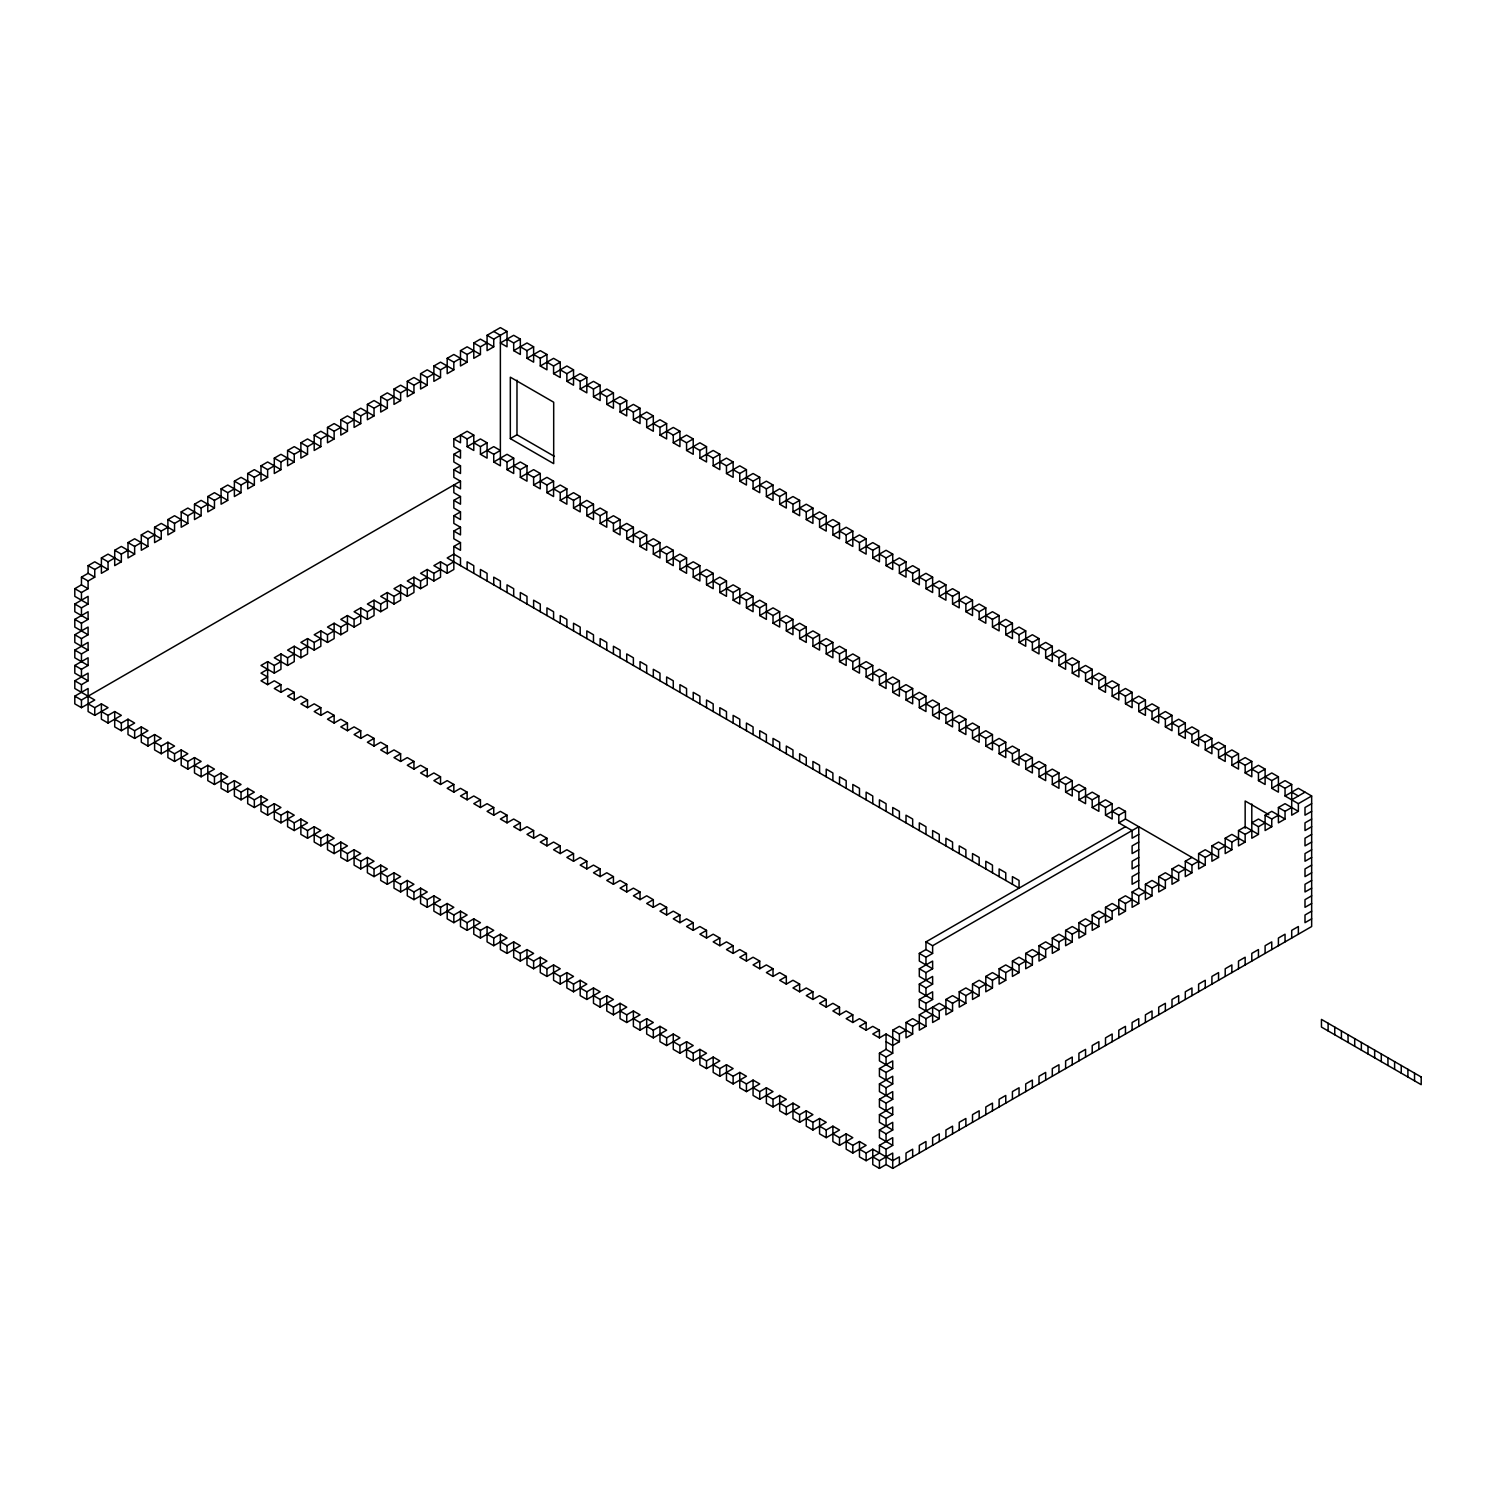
<?xml version="1.0" encoding="UTF-8"?>
<svg xmlns="http://www.w3.org/2000/svg" width="1496" height="1496" viewBox="0 0 1496 1496"><rect width="100%" height="100%" fill="white"/><g stroke="black" fill="none" stroke-linecap="round" stroke-linejoin="round"><path stroke-width="1.5" d="M101.391 565.638L94.753 569.471L94.753 577.157L88.096 573.323L88.096 565.638L94.753 561.804L108.049 569.471L108.049 561.804L114.706 557.952M108.049 569.471L101.391 573.323L101.391 557.952L108.049 554.118L121.344 561.804L121.344 554.118L128.002 550.285M121.344 561.804L114.706 565.638L114.706 550.285L121.344 546.433L134.64 554.118L134.64 546.433L141.297 542.599M134.64 554.118L128.002 557.952L128.002 542.599L134.64 538.766L147.954 546.433L147.954 538.766L154.593 534.932M147.954 546.433L141.297 550.285L141.297 534.932L147.954 531.08L161.25 538.766L161.25 531.08L167.889 527.246M161.25 538.766L154.593 542.599L154.593 527.246L161.25 523.413L174.546 531.08L174.546 523.413L181.203 519.561M174.546 531.08L167.889 534.932L167.889 519.561L174.546 515.727L187.842 523.413L187.842 515.727L194.499 511.894M187.842 523.413L181.203 527.246L181.203 511.894L187.842 508.042L201.137 515.727L201.137 508.042L207.794 504.208M201.137 515.727L194.499 519.561L194.499 504.208L201.137 500.375L214.452 508.042L214.452 500.375L221.09 496.541M214.452 508.042L207.794 511.894L207.794 496.541L214.452 492.689L227.747 500.375L227.747 492.689L234.386 488.855M227.747 500.375L221.09 504.208L221.09 488.855L227.747 485.022L241.043 492.689L241.043 485.022L247.7 481.17M241.043 492.689L234.386 496.541L234.386 481.17L241.043 477.336L254.339 485.022L254.339 477.336L260.996 473.503M254.339 485.022L247.7 488.855L247.7 473.503L254.339 469.651L267.634 477.336L267.634 469.651L274.292 465.817M267.634 477.336L260.996 481.17L260.996 465.817L267.634 461.984L280.949 469.651L280.949 461.984L287.587 458.131M280.949 469.651L274.292 473.503L274.292 458.131L280.949 454.298L294.245 461.984L294.245 454.298L300.883 450.464M294.245 461.984L287.587 465.817L287.587 450.464L294.245 446.631L307.54 454.298L307.54 446.631L314.197 442.779M307.54 454.298L300.883 458.131L300.883 442.779L307.54 438.945L320.836 446.631L320.836 438.945L327.493 435.112M320.836 446.631L314.197 450.464L314.197 435.112L320.836 431.259L334.132 438.945L334.132 431.259L340.789 427.426M334.132 438.945L327.493 442.779L327.493 427.426L334.132 423.592L347.446 431.259L347.446 423.592L354.084 419.74M347.446 431.259L340.789 435.112L340.789 419.74L347.446 415.907L360.742 423.592L360.742 415.907L367.38 412.073M360.742 423.592L354.084 427.426L354.084 412.073L360.742 408.221L374.037 415.907L374.037 408.221L380.695 404.388M374.037 415.907L367.38 419.74L367.38 404.388L374.037 400.554L387.333 408.24L387.333 400.554L393.99 396.721M387.333 408.24L380.695 412.073L380.695 396.721L387.333 392.868L400.629 400.554L400.629 392.868L407.286 389.035M400.629 400.554L393.99 404.388L393.99 389.035L400.629 385.201L413.943 392.868L413.943 385.201L420.582 381.349M413.943 392.868L407.286 396.721L407.286 381.349L413.943 377.516L427.239 385.201L427.239 377.516L433.877 373.682M427.239 385.201L420.582 389.035L420.582 373.682L427.239 369.83L440.535 377.516L440.535 369.83L447.192 365.996M440.535 377.516L433.877 381.349L433.877 365.996L440.535 362.163L453.83 369.83L453.83 362.163L460.488 358.329M453.83 369.83L447.192 373.682L447.192 358.329L453.83 354.477L467.126 362.163L467.126 354.477L473.783 350.644M467.126 362.163L460.488 365.996L460.488 350.644L467.126 346.81L480.44 354.477L480.44 346.81L487.079 342.958M480.44 354.477L473.783 358.329L473.783 342.958L480.44 339.125L493.736 346.81L493.736 339.125L507.032 331.439L507.032 346.81L500.375 342.958L513.689 335.291L520.327 339.125L520.327 354.477L513.689 350.644L513.689 342.958L520.327 339.125M493.736 346.81L487.079 350.644L487.079 335.291L500.375 327.605L507.032 331.439M81.457 577.157L88.096 580.99L88.096 588.676L81.457 584.843L81.457 577.157L88.096 573.323M88.096 703.849L94.753 707.683L101.391 703.849L108.049 707.683L94.753 715.369L88.096 711.535L88.096 688.497L74.8 696.164L74.8 703.849L81.457 707.683L94.753 700.016L74.8 688.497L74.8 680.811L88.096 673.144L88.096 680.811L74.8 673.144L74.8 665.458L88.096 657.773L88.096 665.458L74.8 657.773L74.8 650.106L88.096 642.42L88.096 650.106L74.8 642.42L74.8 634.753L88.096 627.067L88.096 634.753L74.8 627.067L74.8 619.381L88.096 611.714L88.096 619.381L74.8 611.714L74.8 604.029L88.096 596.343L88.096 604.029L74.8 596.343L74.8 588.676L81.457 584.843M88.096 580.99L94.753 577.157M74.8 588.676L81.457 592.51L88.096 588.676M513.689 350.644L526.985 342.958L533.623 346.81L533.623 362.163L526.985 358.329L526.985 350.644L533.623 346.81M74.8 604.029L81.457 607.862L88.096 604.029M526.985 358.329L540.28 350.644L546.938 354.477L546.938 369.83L540.28 365.996L540.28 358.329L546.938 354.477M74.8 619.381L81.457 623.234L88.096 619.381M540.28 365.996L553.576 358.329L560.233 362.163L560.233 377.516L553.576 373.682L553.576 365.996L560.233 362.163M74.8 634.753L81.457 638.586L88.096 634.753M553.576 373.682L566.872 365.996L573.529 369.83L573.529 385.201L566.872 381.349L566.872 373.682L573.529 369.83M74.8 650.106L81.457 653.939L88.096 650.106M453.83 438.945L467.126 431.259L473.783 435.112L473.783 450.464L467.126 446.631L467.126 438.945L460.488 435.112L460.488 442.779L453.83 438.945L453.83 446.631L460.488 450.464L460.488 458.131L453.83 454.298L453.83 461.984L460.488 465.817L460.488 473.503L453.83 469.651L453.83 477.336L460.488 481.17L460.488 488.855L453.83 485.022L453.83 492.689L460.488 496.541L460.488 504.208L453.83 500.375L453.83 508.042L460.488 511.894L460.488 519.561L453.83 515.727L453.83 523.413L460.488 527.246L460.488 534.932L453.83 531.08L453.83 538.766L460.488 542.599L460.488 550.285L453.83 546.451L453.83 569.471L447.192 573.323L433.877 565.638L440.535 561.804L447.192 565.638L453.83 561.804M467.126 438.945L473.783 435.112M566.872 381.349L580.186 373.682L586.825 377.516L586.825 392.868L580.186 389.035L580.186 381.349L586.825 377.516M74.8 665.458L81.457 669.292L88.096 665.458M453.83 454.298L460.488 450.464M467.126 446.631L480.44 438.945L487.079 442.779L487.079 458.131L480.44 454.298L480.44 446.631L473.783 442.779M480.44 446.631L487.079 442.779M580.186 389.035L593.482 381.349L600.139 385.201L600.139 400.554L593.482 396.721L593.482 389.035L600.139 385.201M74.8 680.811L81.457 684.663L88.096 680.811M453.83 469.651L460.488 465.817M480.44 454.298L493.736 446.631L500.375 450.464L493.736 454.298L487.079 450.464M510.323 438.609L553.688 463.648L553.688 402.218L510.323 377.179L510.323 438.609L516.98 434.775L554.418 456.392M593.482 396.721L606.778 389.035L613.435 392.868L613.435 408.24L606.778 404.388L606.778 396.721L613.435 392.868M74.8 696.164L81.457 700.016L460.488 481.17M493.736 454.298L493.736 461.984L507.032 454.298L513.689 458.131L513.689 473.503L507.032 469.651L507.032 461.984L500.375 458.131M507.032 461.984L513.689 458.131M606.778 404.388L620.073 396.721L626.731 400.554L626.731 415.907L620.073 412.073L620.073 404.388L626.731 400.554M453.83 500.375L460.488 496.541M507.032 469.651L520.327 461.984L526.985 465.817L526.985 481.17L520.327 477.336L520.327 469.651L526.985 465.817M620.073 412.073L633.388 404.388L640.026 408.221L640.026 423.592L633.388 419.74L633.388 412.073L640.026 408.221M101.391 711.535L108.049 715.369L114.706 711.535L121.344 715.369L108.049 723.054L101.391 719.202L101.391 703.849M453.83 515.727L460.488 511.894M520.327 477.336L533.623 469.651L540.28 473.503L540.28 488.855L533.623 485.022L533.623 477.336L540.28 473.503M633.388 419.74L646.683 412.073L653.322 415.907L653.322 431.259L646.683 427.426L646.683 419.74L653.322 415.907M114.706 719.202L121.344 723.054L128.002 719.202L134.64 723.054L121.344 730.721L114.706 726.888L114.706 711.535M453.83 531.08L460.488 527.246M533.623 485.022L546.938 477.336L553.576 481.17L553.576 496.541L546.938 492.689L546.938 485.022L540.28 481.17M546.938 485.022L553.576 481.17M646.683 427.426L659.979 419.74L666.636 423.592L666.636 438.945L659.979 435.112L659.979 427.426L666.636 423.592M128.002 726.888L134.64 730.721L141.297 726.888L147.954 730.721L134.64 738.407L128.002 734.555L128.002 719.202M453.83 546.451L460.488 542.599M546.938 492.689L560.233 485.022L566.872 488.855L566.872 504.208L560.233 500.375L560.233 492.689L553.576 488.855M280.949 661.625L274.292 665.458L267.634 661.625L260.996 665.458L274.292 673.144L280.949 669.292L280.949 653.939L274.292 657.773L287.587 665.458L294.245 661.625L294.245 646.253L287.587 650.106L300.883 657.773L307.54 653.939L307.54 638.586L300.883 642.42L314.197 650.106L320.836 646.253L320.836 630.901L327.493 634.753L334.132 630.901M320.836 630.901L314.197 634.753L327.493 642.42L334.132 638.586L334.132 623.234L340.789 627.067L347.446 623.234M334.132 623.234L327.493 627.067L340.789 634.753L347.446 630.901L347.446 615.548L354.084 619.381L360.742 615.548M347.446 615.548L340.789 619.381L354.084 627.067L360.742 623.234L360.742 607.862L354.084 611.714L367.38 619.381L374.037 615.548L374.037 600.195L380.695 604.029L387.333 600.195M374.037 600.195L367.38 604.029L380.695 611.714L387.333 607.862L387.333 592.51L380.695 596.362L393.99 604.029L400.629 600.195L400.629 584.843L407.286 588.676L413.943 584.843M400.629 584.843L393.99 588.676L407.286 596.362L413.943 592.51L413.943 577.157L420.582 580.99L427.239 577.157M413.943 577.157L407.286 580.99L420.582 588.676L427.239 584.843L427.239 569.471L420.582 573.323L433.877 580.99L440.535 577.157L440.535 561.804M560.233 492.689L566.872 488.855M659.979 435.112L673.275 427.426L679.932 431.259L679.932 446.631L673.275 442.779L673.275 435.112L679.932 431.259M141.297 734.555L147.954 738.407L154.593 734.555L161.25 738.407L147.954 746.074L141.297 742.24L141.297 726.888M267.634 669.292L260.996 673.144L267.634 676.977L260.996 680.811L267.634 684.663L274.292 680.811L280.949 684.663L280.949 692.33L287.587 688.497L294.245 692.33L294.245 700.016L300.883 696.164L307.54 700.016L307.54 707.683L314.197 703.849L320.836 707.683L320.836 715.369L327.493 711.535L334.132 715.369L334.132 723.054L340.789 719.202L347.446 723.054L347.446 730.721L340.789 726.888L347.446 723.054M280.949 653.939L287.587 657.773L294.245 653.939M294.245 646.253L300.883 650.106L307.54 646.253M307.54 638.586L314.197 642.42L320.836 638.586M360.742 607.862L367.38 611.714L374.037 607.862M387.333 592.51L393.99 596.362L400.629 592.51M427.239 569.471L433.877 573.323L440.535 569.471M560.233 500.375L573.529 492.689L580.186 496.541L580.186 511.894L573.529 508.042L573.529 500.375L566.872 496.541M573.529 500.375L580.186 496.541M673.275 442.779L686.571 435.112L693.228 438.945L693.228 454.298L686.571 450.464L686.571 442.779L693.228 438.945M154.593 742.24L161.25 746.074L167.889 742.24L174.546 746.074L161.25 753.76L154.593 749.926L154.593 734.555M573.529 508.042L586.825 500.375L593.482 504.208L593.482 519.561L586.825 515.727L586.825 508.042L580.186 504.208M280.949 684.663L274.292 688.497L280.949 692.33M586.825 508.042L593.482 504.208M686.571 450.464L699.885 442.779L706.523 446.631L706.523 461.984L699.885 458.131L699.885 450.464L706.523 446.631M167.889 749.926L174.546 753.76L181.203 749.926L187.842 753.76L174.546 761.445L167.889 757.593L167.889 742.24M586.825 515.727L600.139 508.042L606.778 511.894L606.778 527.246L600.139 523.413L600.139 515.727L593.482 511.894M600.139 515.727L606.778 511.894M699.885 458.131L713.181 450.464L719.819 454.298L719.819 469.651L713.181 465.817L713.181 458.131L719.819 454.298M294.245 692.33L287.587 696.164L294.245 700.016M181.203 757.593L187.842 761.445L194.499 757.593L201.137 761.445L187.842 769.112L181.203 765.279L181.203 749.926M600.139 523.413L613.435 515.727L620.073 519.561L620.073 534.932L613.435 531.08L613.435 523.413L606.778 519.561M307.54 700.016L300.883 703.849L307.54 707.683M613.435 523.413L620.073 519.561M713.181 465.817L726.476 458.131L733.134 461.984L733.134 477.336L726.476 473.503L726.476 465.817L733.134 461.984M194.499 765.279L201.137 769.112L207.794 765.279L214.452 769.112L201.137 776.798L194.499 772.965L194.499 757.593M613.435 531.08L626.731 523.413L633.388 527.246L633.388 542.599L626.731 538.766L626.731 531.08L620.073 527.246M320.836 707.683L314.197 711.535L320.836 715.369M626.731 531.08L633.388 527.246M726.476 473.503L739.772 465.817L746.429 469.651L746.429 485.022L739.772 481.17L739.772 473.503L746.429 469.651M207.794 772.965L214.452 776.798L221.09 772.965L227.747 776.798L214.452 784.465L207.794 780.632L207.794 765.279M626.731 538.766L640.026 531.08L646.683 534.932L646.683 550.285L640.026 546.433L640.026 538.766L633.388 534.932M334.132 715.369L327.493 719.202L334.132 723.054M640.026 538.766L646.683 534.932M739.772 481.17L753.068 473.503L759.725 477.336L759.725 492.689L753.068 488.855L753.068 481.17L759.725 477.336M221.09 780.632L227.747 784.465L234.386 780.632L241.043 784.465L227.747 792.151L221.09 788.317L221.09 772.965M640.026 546.433L653.322 538.766L659.979 542.599L659.979 557.952L653.322 554.118L653.322 546.433L659.979 542.599M753.068 488.855L766.382 481.17L773.021 485.022L773.021 500.375L766.382 496.541L766.382 488.855L773.021 485.022M234.386 788.317L241.043 792.151L247.7 788.317L254.339 792.151L241.043 799.836L234.386 795.984L234.386 780.632M347.446 730.721L354.084 726.888L360.742 730.721L360.742 738.407L354.084 734.555L360.742 730.721M653.322 554.118L666.636 546.433L673.275 550.285L673.275 565.638L666.636 561.804L666.636 554.118L659.979 550.285M666.636 554.118L673.275 550.285M766.382 496.541L779.678 488.855L786.316 492.689L786.316 508.042L779.678 504.208L779.678 496.541L786.316 492.689M247.7 795.984L254.339 799.836L260.996 795.984L267.634 799.836L254.339 807.503L247.7 803.67L247.7 788.317M360.742 738.407L367.38 734.555L374.037 738.407L374.037 746.074L380.695 742.24L387.333 746.074L387.333 753.76L380.695 749.926L387.333 746.074M666.636 561.804L679.932 554.118L686.571 557.952L686.571 573.323L679.932 569.471L679.932 561.804L686.571 557.952M374.037 738.407L367.38 742.24L374.037 746.074M779.678 504.208L792.974 496.541L799.631 500.375L799.631 515.727L792.974 511.894L792.974 504.208L799.631 500.375M260.996 803.67L267.634 807.503L274.292 803.67L280.949 807.503L267.634 815.189L260.996 811.356L260.996 795.984M679.932 569.471L693.228 561.804L699.885 565.638L699.885 580.99L693.228 577.157L693.228 569.471L686.571 565.638M693.228 569.471L699.885 565.638M792.974 511.894L806.269 504.208L812.926 508.042L812.926 523.413L806.269 519.561L806.269 511.894L812.926 508.042M274.292 811.356L280.949 815.189L287.587 811.356L294.245 815.189L280.949 822.856L274.292 819.023L274.292 803.67M387.333 753.76L393.99 749.926L400.629 753.76L400.629 761.445L407.286 757.593L413.943 761.445L413.943 769.112L420.582 765.279L427.239 769.112L427.239 776.798L433.877 772.965L440.535 776.798L440.535 784.465L447.192 780.632L453.83 784.465L453.83 792.151L460.488 788.317L467.126 792.151L467.126 799.836L473.783 795.984L480.44 799.836L480.44 807.503L487.079 803.67L493.736 807.503L493.736 815.189L500.375 811.356L507.032 815.189L507.032 822.856L513.689 819.023L520.327 822.856L520.327 830.542L526.985 826.708L533.623 830.542L533.623 838.228L540.28 834.375L546.938 838.228L546.938 845.895L553.576 842.061L560.233 845.895L560.233 853.58L553.576 849.747L560.233 845.895M693.228 577.157L706.523 569.471L713.181 573.323L713.181 588.676L706.523 584.843L706.523 577.157L699.885 573.323M400.629 753.76L393.99 757.593L400.629 761.445M706.523 577.157L713.181 573.323M806.269 519.561L819.565 511.894L826.222 515.727L826.222 531.08L819.565 527.246L819.565 519.561L826.222 515.727M287.587 819.023L294.245 822.856L300.883 819.023L307.54 822.856L294.245 830.542L287.587 826.708L287.587 811.356M706.523 584.843L719.819 577.157L726.476 580.99L726.476 596.343L719.819 592.51L719.819 584.843L726.476 580.99M413.943 761.445L407.286 765.279L413.943 769.112M819.565 527.246L832.879 519.561L839.518 523.413L839.518 538.766L832.879 534.932L832.879 527.246L839.518 523.413M300.883 826.708L307.54 830.542L314.197 826.708L320.836 830.542L307.54 838.228L300.883 834.375L300.883 819.023M719.819 592.51L733.134 584.843L739.772 588.676L739.772 604.029L733.134 600.195L733.134 592.51L739.772 588.676M427.239 769.112L420.582 772.965L427.239 776.798M832.879 534.932L846.175 527.246L852.814 531.08L852.814 546.433L846.175 542.599L846.175 534.932L852.814 531.08M314.197 834.375L320.836 838.228L327.493 834.375L334.132 838.228L320.836 845.895L314.197 842.061L314.197 826.708M733.134 600.195L746.429 592.51L753.068 596.343L753.068 611.714L746.429 607.862L746.429 600.195L739.772 596.343M440.535 776.798L433.877 780.632L440.535 784.465M746.429 600.195L753.068 596.343M846.175 542.599L859.471 534.932L866.128 538.766L866.128 554.118L859.471 550.285L859.471 542.599L866.128 538.766M327.493 842.061L334.132 845.895L340.789 842.061L347.446 845.895L334.132 853.58L327.493 849.747L327.493 834.375M746.429 607.862L759.725 600.195L766.382 604.029L766.382 619.381L759.725 615.548L759.725 607.862L766.382 604.029M453.83 784.465L447.192 788.317L453.83 792.151M859.471 550.285L872.766 542.599L879.424 546.433L879.424 561.804L872.766 557.952L872.766 550.285L879.424 546.433M340.789 849.747L347.446 853.58L354.084 849.747L360.742 853.58L347.446 861.266L340.789 857.414L340.789 842.061M759.725 615.548L773.021 607.862L779.678 611.714L779.678 627.067L773.021 623.234L773.021 615.548L779.678 611.714M467.126 792.151L460.488 795.984L467.126 799.836M872.766 557.952L886.062 550.285L892.719 554.118L892.719 569.471L886.062 565.638L886.062 557.952L892.719 554.118M354.084 857.414L360.742 861.266L367.38 857.414L374.037 861.266L360.742 868.933L354.084 865.099L354.084 849.747M773.021 623.234L786.316 615.548L792.974 619.381L792.974 634.734L786.316 630.901L786.316 623.234L792.974 619.381M480.44 799.836L473.783 803.67L480.44 807.503M886.062 565.638L899.377 557.952L906.015 561.804L906.015 577.157L899.377 573.323L899.377 565.638L906.015 561.804M367.38 865.099L374.037 868.933L380.695 865.099L387.333 868.933L374.037 876.619L367.38 872.766L367.38 857.414M786.316 630.901L799.631 623.234L806.269 627.067L806.269 642.42L799.631 638.586L799.631 630.901L806.269 627.067M493.736 807.503L487.079 811.356L493.736 815.189M899.377 573.323L912.672 565.638L919.311 569.471L919.311 584.843L912.672 580.99L912.672 573.323L919.311 569.471M380.695 872.766L387.333 876.619L393.99 872.766L400.629 876.619L387.333 884.286L380.695 880.452L380.695 865.099M799.631 638.586L812.926 630.901L819.565 634.734L819.565 650.106L812.926 646.253L812.926 638.586L819.565 634.734M507.032 815.189L500.375 819.023L507.032 822.856M912.672 580.99L925.968 573.323L932.625 577.157L932.625 592.51L925.968 588.676L925.968 580.99L932.625 577.157M393.99 880.452L400.629 884.286L407.286 880.452L413.943 884.286L400.629 891.971L393.99 888.138L393.99 872.766M812.926 646.253L826.222 638.586L832.879 642.42L832.879 657.773L826.222 653.939L826.222 646.253L832.879 642.42M520.327 822.856L513.689 826.708L520.327 830.542M925.968 588.676L939.264 580.99L945.921 584.843L945.921 600.195L939.264 596.343L939.264 588.676L945.921 584.843M407.286 888.138L413.943 891.971L420.582 888.138L427.239 891.971L413.943 899.657L407.286 895.805L407.286 880.452M826.222 653.939L839.518 646.253L846.175 650.106L846.175 665.458L839.518 661.625L839.518 653.939L846.175 650.106M533.623 830.542L526.985 834.375L533.623 838.228M939.264 596.343L952.559 588.676L959.217 592.51L959.217 607.862L952.559 604.029L952.559 596.343L959.217 592.51M420.582 895.805L427.239 899.657L433.877 895.805L440.535 899.657L427.239 907.324L420.582 903.49L420.582 888.138M839.518 661.625L852.814 653.939L859.471 657.773L859.471 673.144L852.814 669.292L852.814 661.625L859.471 657.773M546.938 838.228L540.28 842.061L546.938 845.895M952.559 604.029L965.874 596.343L972.512 600.195L972.512 615.548L965.874 611.714L965.874 604.029L972.512 600.195M433.877 903.49L440.535 907.324L447.192 903.49L453.83 907.324L440.535 915.01L433.877 911.158L433.877 895.805M852.814 669.292L866.128 661.625L872.766 665.458L872.766 680.811L866.128 676.977L866.128 669.292L859.471 665.458M866.128 669.292L872.766 665.458M965.874 611.714L979.169 604.029L985.808 607.862L985.808 623.234L979.169 619.381L979.169 611.714L985.808 607.862M447.192 911.158L453.83 915.01L460.488 911.158L467.126 915.01L453.83 922.677L447.192 918.843L447.192 903.49M560.233 853.58L566.872 849.747L573.529 853.58L573.529 861.266L566.872 857.414L573.529 853.58M866.128 676.977L879.424 669.292L886.062 673.144L886.062 688.497L879.424 684.644L879.424 676.977L886.062 673.144M979.169 619.381L992.465 611.714L999.122 615.548L999.122 630.901L992.465 627.067L992.465 619.381L999.122 615.548M460.488 918.843L467.126 922.677L473.783 918.843L480.44 922.677L467.126 930.362L460.488 926.529L460.488 911.158M573.529 861.266L580.186 857.414L586.825 861.266L586.825 868.933L593.482 865.099L600.139 868.933L600.139 876.619L606.778 872.766L613.435 876.619L613.435 884.286L620.073 880.452L626.731 884.286L626.731 891.971L620.073 888.138L626.731 884.286M879.424 684.644L892.719 676.977L899.377 680.811L899.377 696.164L892.719 692.33L892.719 684.644L899.377 680.811M586.825 861.266L580.186 865.099L586.825 868.933M992.465 627.067L1005.761 619.381L1012.418 623.234L1012.418 638.586L1005.761 634.734L1005.761 627.067L1012.418 623.234M473.783 926.529L480.44 930.362L487.079 926.529L493.736 930.362L480.44 938.048L473.783 934.196L473.783 918.843M892.719 692.33L906.015 684.644L912.672 688.497L912.672 703.849L906.015 700.016L906.015 692.33L912.672 688.497M600.139 868.933L593.482 872.766L600.139 876.619M1005.761 634.734L1019.057 627.067L1025.714 630.901L1025.714 646.253L1019.057 642.42L1019.057 634.734L1025.714 630.901M487.079 934.196L493.736 938.048L500.375 934.196L507.032 938.048L493.736 945.715L487.079 941.882L487.079 926.529M906.015 700.016L919.311 692.33L925.968 696.164L925.968 711.535L919.311 707.683L919.311 700.016L925.968 696.164M613.435 876.619L606.778 880.452L613.435 884.286M1019.057 642.42L1032.371 634.734L1039.009 638.586L1039.009 653.939L1032.371 650.106L1032.371 642.42L1039.009 638.586M500.375 941.882L507.032 945.715L513.689 941.882L520.327 945.715L507.032 953.401L500.375 949.567L500.375 934.196M919.311 707.683L932.625 700.016L939.264 703.849L939.264 719.202L932.625 715.369L932.625 707.683L939.264 703.849M1032.371 650.106L1045.667 642.42L1052.305 646.253L1052.305 661.625L1045.667 657.773L1045.667 650.106L1052.305 646.253M513.689 949.567L520.327 953.401L526.985 949.567L533.623 953.401L520.327 961.068L513.689 957.234L513.689 941.882M626.731 891.971L633.388 888.138L640.026 891.971L640.026 899.657L646.683 895.805L653.322 899.657L653.322 907.324L659.979 903.49L666.636 907.324L666.636 915.01L673.275 911.158L679.932 915.01L679.932 922.677L686.571 918.843L693.228 922.677L693.228 930.362L686.571 926.529L693.228 922.677M932.625 715.369L945.921 707.683L952.559 711.535L952.559 726.888L945.921 723.035L945.921 715.369L939.264 711.535M640.026 891.971L633.388 895.805L640.026 899.657M945.921 715.369L952.559 711.535M1045.667 657.773L1058.962 650.106L1065.62 653.939L1065.62 669.292L1058.962 665.458L1058.962 657.773L1065.62 653.939M526.985 957.234L533.623 961.068L540.28 957.234L546.938 961.068L533.623 968.753L526.985 964.92L526.985 949.567M945.921 723.035L959.217 715.369L965.874 719.202L965.874 734.555L959.217 730.721L959.217 723.035L965.874 719.202M653.322 899.657L646.683 903.49L653.322 907.324M1058.962 665.458L1072.258 657.773L1078.915 661.625L1078.915 676.977L1072.258 673.144L1072.258 665.458L1078.915 661.625M540.28 964.92L546.938 968.753L553.576 964.92L560.233 968.753L546.938 976.439L540.28 972.587L540.28 957.234M959.217 730.721L972.512 723.035L979.169 726.888L979.169 742.24L972.512 738.407L972.512 730.721L979.169 726.888M666.636 907.324L659.979 911.158L666.636 915.01M1072.258 673.144L1085.554 665.458L1092.211 669.292L1092.211 684.644L1085.554 680.811L1085.554 673.144L1092.211 669.292M553.576 972.587L560.233 976.439L566.872 972.587L573.529 976.439L560.233 984.106L553.576 980.273L553.576 964.92M972.512 738.407L985.808 730.721L992.465 734.555L992.465 749.926L985.808 746.074L985.808 738.407L979.169 734.555M679.932 915.01L673.275 918.843L679.932 922.677M985.808 738.407L992.465 734.555M1085.554 680.811L1098.868 673.144L1105.507 676.977L1105.507 692.33L1098.868 688.497L1098.868 680.811L1105.507 676.977M566.872 980.273L573.529 984.106L580.186 980.273L586.825 984.106L573.529 991.792L566.872 987.958L566.872 972.587M985.808 746.074L999.122 738.407L1005.761 742.24L1005.761 757.593L999.122 753.76L999.122 746.074L992.465 742.24M999.122 746.074L1005.761 742.24M1098.868 688.497L1112.164 680.811L1118.802 684.644L1118.802 700.016L1112.164 696.164L1112.164 688.497L1118.802 684.644M580.186 987.958L586.825 991.792L593.482 987.958L600.139 991.792L586.825 999.459L580.186 995.625L580.186 980.273M693.228 930.362L699.885 926.529L706.523 930.362L706.523 938.048L713.181 934.196L719.819 938.048L719.819 945.715L726.476 941.882L733.134 945.715L733.134 953.401L739.772 949.567L746.429 953.401L746.429 961.068L753.068 957.234L759.725 961.068L759.725 968.753L753.068 964.92L759.725 961.068M999.122 753.76L1012.418 746.074L1019.057 749.926L1019.057 765.279L1012.418 761.445L1012.418 753.76L1019.057 749.926M706.523 930.362L699.885 934.196L706.523 938.048M1112.164 696.164L1125.46 688.497L1132.117 692.33L1132.117 707.683L1125.46 703.849L1125.46 696.164L1132.117 692.33M593.482 995.625L600.139 999.459L606.778 995.625L613.435 999.459L600.139 1007.145L593.482 1003.311L593.482 987.958M1012.418 761.445L1025.714 753.76L1032.371 757.593L1032.371 772.946L1025.714 769.112L1025.714 761.445L1019.057 757.593M719.819 938.048L713.181 941.882L719.819 945.715M1025.714 761.445L1032.371 757.593M1125.46 703.849L1138.755 696.164L1145.412 700.016L1145.412 715.369L1138.755 711.535L1138.755 703.849L1145.412 700.016M606.778 1003.311L613.435 1007.145L620.073 1003.311L626.731 1007.145L613.435 1014.83L606.778 1010.978L606.778 995.625M1025.714 769.112L1039.009 761.445L1045.667 765.279L1045.667 780.632L1039.009 776.798L1039.009 769.112L1032.371 765.279M733.134 945.715L726.476 949.567L733.134 953.401M1039.009 769.112L1045.667 765.279M1138.755 711.535L1152.051 703.849L1158.708 707.683L1158.708 723.035L1152.051 719.202L1152.051 711.535L1158.708 707.683M620.073 1010.978L626.731 1014.83L633.388 1010.978L640.026 1014.83L626.731 1022.497L620.073 1018.664L620.073 1003.311M1039.009 776.798L1052.305 769.112L1058.962 772.946L1058.962 788.317L1052.305 784.465L1052.305 776.798L1045.667 772.946M746.429 953.401L739.772 957.234L746.429 961.068M1052.305 776.798L1058.962 772.946M1152.051 719.202L1165.365 711.535L1172.004 715.369L1172.004 730.721L1165.365 726.888L1165.365 719.202L1172.004 715.369M633.388 1018.664L640.026 1022.497L646.683 1018.664L653.322 1022.497L640.026 1030.183L633.388 1026.35L633.388 1010.978M1052.305 784.465L1065.62 776.798L1072.258 780.632L1072.258 795.984L1065.62 792.151L1065.62 784.465L1058.962 780.632M1065.62 784.465L1072.258 780.632M1165.365 726.888L1178.661 719.202L1185.3 723.035L1185.3 738.407L1178.661 734.555L1178.661 726.888L1185.3 723.035M646.683 1026.35L653.322 1030.183L659.979 1026.35L666.636 1030.183L653.322 1037.869L646.683 1034.017L646.683 1018.664M759.725 968.753L766.382 964.92L773.021 968.753L773.021 976.439L779.678 972.587L786.316 976.439L786.316 984.106L792.974 980.273L799.631 984.106L799.631 991.792L792.974 987.958L799.631 984.106M1065.62 792.151L1078.915 784.465L1085.554 788.317L1085.554 803.67L1078.915 799.836L1078.915 792.151L1085.554 788.317M773.021 968.753L766.382 972.587L773.021 976.439M1178.661 734.555L1191.957 726.888L1198.614 730.721L1198.614 746.074L1191.957 742.24L1191.957 734.555L1198.614 730.721M659.979 1034.017L666.636 1037.869L673.275 1034.017L679.932 1037.869L666.636 1045.536L659.979 1041.702L659.979 1026.35M1078.915 799.836L1092.211 792.151L1098.868 795.984L1098.868 811.337L1092.211 807.503L1092.211 799.836L1085.554 795.984M786.316 976.439L779.678 980.273L786.316 984.106M1092.211 799.836L1098.868 795.984M1191.957 742.24L1205.252 734.555L1211.91 738.407L1211.91 753.76L1205.252 749.926L1205.252 742.24L1211.91 738.407M673.275 1041.702L679.932 1045.536L686.571 1041.702L693.228 1045.536L679.932 1053.221L673.275 1049.369L673.275 1034.017M1092.211 807.503L1105.507 799.836L1112.164 803.67L1112.164 819.023L1105.507 815.189L1105.507 807.503L1098.868 803.67M1105.507 807.503L1112.164 803.67M1205.252 749.926L1218.548 742.24L1225.205 746.074L1225.205 761.445L1218.548 757.593L1218.548 749.926L1225.205 746.074M686.571 1049.369L693.228 1053.221L699.885 1049.369L706.523 1053.221L693.228 1060.888L686.571 1057.055L686.571 1041.702M799.631 991.792L806.269 987.958L812.926 991.792L812.926 999.459L819.565 995.625L826.222 999.459L826.222 1007.145L832.879 1003.311L839.518 1007.145L839.518 1014.83L846.175 1010.978L852.814 1014.83L852.814 1022.497L859.471 1018.664L866.128 1022.497L866.128 1030.183L872.766 1026.35L879.424 1030.183L879.424 1037.869L886.062 1034.017L899.377 1041.702L899.377 1034.017L906.015 1030.183M1105.507 815.189L1118.802 807.503L1125.46 811.337L1125.46 819.023L1205.252 865.099L1205.252 857.414L1211.91 853.58M812.926 991.792L806.269 995.625L812.926 999.459M1112.164 811.337L1118.802 815.189L1125.46 811.337M1218.548 757.593L1231.863 749.926L1238.501 753.76L1238.501 769.112L1231.863 765.279L1231.863 757.593L1238.501 753.76M699.885 1057.055L706.523 1060.888L713.181 1057.055L719.819 1060.888L706.523 1068.574L699.885 1064.741L699.885 1049.369M1118.802 815.189L1118.802 822.856L1125.46 819.023M826.222 999.459L819.565 1003.311L826.222 1007.145M939.264 1018.664L932.625 1022.497L932.625 1007.145L939.264 1010.978L939.264 1018.664L919.311 1007.145L919.311 999.459L932.625 991.792L932.625 999.459L919.311 991.792L919.311 984.106L932.625 976.439L932.625 984.106L919.311 976.439L919.311 968.753L932.625 961.068L932.625 968.753L919.311 961.068L919.311 953.401L925.968 949.549L925.968 941.882L1125.46 826.708M1231.863 765.279L1245.158 757.593L1251.797 761.445L1251.797 776.798L1245.158 772.946L1245.158 765.279L1251.797 761.445M713.181 1064.741L719.819 1068.574L726.476 1064.741L733.134 1068.574L719.819 1076.26L713.181 1072.408L713.181 1057.055M925.968 941.882L932.625 945.715L1138.755 826.708L1138.755 888.138L1132.117 891.971L1132.117 907.324L1138.755 903.49L1138.755 895.805L1132.117 891.971M839.518 1007.145L832.879 1010.978L839.518 1014.83M919.311 953.401L925.968 957.234L932.625 953.401L932.625 945.715M1138.755 834.375L1132.117 838.228L1132.117 830.542L1118.802 822.856M1245.158 772.946L1258.454 765.279L1265.111 769.112L1265.111 784.465L1258.454 780.632L1258.454 772.946L1265.111 769.112M726.476 1072.408L733.134 1076.26L739.772 1072.408L746.429 1076.26L733.134 1083.927L726.476 1080.093L726.476 1064.741M1138.755 842.061L1132.117 845.895L1132.117 853.58L1138.755 849.747M852.814 1014.83L846.175 1018.664L852.814 1022.497M919.311 968.753L925.968 972.587L932.625 968.753M1258.454 780.632L1271.75 772.946L1278.407 776.798L1278.407 792.151L1271.75 788.317L1271.75 780.632L1278.407 776.798M739.772 1080.093L746.429 1083.927L753.068 1080.093L759.725 1083.927L746.429 1091.612L739.772 1087.779L739.772 1072.408M1138.755 857.414L1132.117 861.247L1132.117 868.933L1138.755 865.099M866.128 1022.497L859.471 1026.35L866.128 1030.183M919.311 984.106L925.968 987.958L932.625 984.106M1271.75 788.317L1285.045 780.632L1291.703 784.465L1291.703 815.189L1298.36 811.337L1298.36 803.67L1311.655 795.984L1311.655 926.529L892.719 1168.395L886.062 1164.561L879.424 1168.395L872.766 1164.561L872.766 1149.19L866.128 1153.042L859.471 1149.19M753.068 1087.76L759.725 1091.612L766.382 1087.76L773.021 1091.612L759.725 1099.28L753.068 1095.446L753.068 1080.093M1138.755 872.766L1132.117 876.619L1132.117 884.286L1138.755 880.452M1278.407 784.465L1285.045 788.317L1291.703 784.465M879.424 1030.183L872.766 1034.017L879.424 1037.869M919.311 999.459L925.968 1003.311L932.625 999.459M1285.045 788.317L1285.045 795.984L1298.36 788.317L1311.655 795.984M766.382 1095.446L773.021 1099.28L779.678 1095.446L786.316 1099.28L773.021 1106.965L766.382 1103.132L766.382 1087.76M846.175 1141.523L852.814 1145.356L859.471 1141.523L859.471 1156.876L866.128 1160.709L879.424 1153.042L879.424 1145.356L892.719 1137.671L892.719 1145.356L879.424 1137.671L879.424 1130.004L892.719 1122.318L892.719 1130.004L879.424 1122.318L879.424 1114.651L892.719 1106.965L892.719 1114.651L879.424 1106.965L879.424 1099.28L892.719 1091.612L892.719 1099.28L879.424 1091.612L879.424 1083.927L892.719 1076.26L892.719 1083.927L879.424 1076.26L879.424 1068.574L892.719 1060.888L892.719 1068.574L879.424 1060.888L879.424 1053.221L886.062 1057.055L892.719 1053.221L892.719 1030.183L899.377 1026.35L912.672 1034.017L912.672 1026.35L906.015 1022.497L906.015 1037.85L912.672 1034.017M906.015 1022.497L912.672 1018.664L925.968 1026.35L925.968 1018.664L932.625 1014.83M925.968 1026.35L919.311 1030.183L919.311 1014.83L939.264 1003.311L952.559 1010.978L952.559 1003.311L959.217 999.459M952.559 1010.978L945.921 1014.83L945.921 999.459L952.559 995.625L965.874 1003.311L965.874 995.625L959.217 991.792L959.217 1007.145L965.874 1003.311M959.217 991.792L965.874 987.94L979.169 995.625L979.169 987.94L972.512 984.106L972.512 999.459L979.169 995.625M972.512 984.106L979.169 980.273L992.465 987.94L992.465 980.273L999.122 976.439M992.465 987.94L985.808 991.792L985.808 976.439L992.465 972.587L1005.761 980.273L1005.761 972.587L1012.418 968.753M1005.761 980.273L999.122 984.106L999.122 968.753L1005.761 964.92L1019.057 972.587L1019.057 964.92L1025.714 961.068M1019.057 972.587L1012.418 976.439L1012.418 961.068L1019.057 957.234L1032.371 964.92L1032.371 957.234L1025.714 953.401L1025.714 968.753L1032.371 964.92M1025.714 953.401L1032.371 949.549L1045.667 957.234L1045.667 949.549L1052.305 945.715M1045.667 957.234L1039.009 961.068L1039.009 945.715L1045.667 941.882L1058.962 949.549L1058.962 941.882L1052.305 938.048L1052.305 953.401L1058.962 949.549M1052.305 938.048L1058.962 934.196L1072.258 941.882L1072.258 934.196L1078.915 930.362M1072.258 941.882L1065.62 945.715L1065.62 930.362L1072.258 926.529L1085.554 934.196L1085.554 926.529L1078.915 922.677L1078.915 938.048L1085.554 934.196M1078.915 922.677L1085.554 918.843L1098.868 926.529L1098.868 918.843L1092.211 915.01L1092.211 930.362L1098.868 926.529M1092.211 915.01L1098.868 911.158L1112.164 918.843L1112.164 911.158L1105.507 907.324L1105.507 922.677L1112.164 918.843M1105.507 907.324L1112.164 903.49L1125.46 911.158L1125.46 903.49L1132.117 899.638M1125.46 911.158L1118.802 915.01L1118.802 899.638L1125.46 895.805L1138.755 903.49M1145.412 884.286L1152.051 888.138L1152.051 895.805L1145.412 899.638L1145.412 884.286L1152.051 880.452L1165.365 888.138L1165.365 880.452L1172.004 876.619M1165.365 888.138L1158.708 891.971L1158.708 876.619L1165.365 872.766L1178.661 880.452L1178.661 872.766L1185.3 868.933M1178.661 880.452L1172.004 884.286L1172.004 868.933L1178.661 865.099L1191.957 872.766L1191.957 865.099L1185.3 861.247L1185.3 876.619L1191.957 872.766M1185.3 861.247L1191.957 857.414M1205.252 865.099L1198.614 868.933L1198.614 853.58L1205.252 849.747L1218.548 857.414L1218.548 849.747L1211.91 845.895L1211.91 861.247L1218.548 857.414M1211.91 845.895L1218.548 842.061L1231.863 849.747L1231.863 842.061L1238.501 838.228M1231.863 849.747L1225.205 853.58L1225.205 838.228L1231.863 834.375L1245.158 842.061L1245.158 834.375L1238.501 830.542L1238.501 845.895L1245.158 842.061M1238.501 830.542L1245.158 826.708L1258.454 834.375L1258.454 826.708L1265.111 822.856M1278.407 815.189L1271.75 819.023L1271.75 826.708L1265.111 830.542L1265.111 815.189L1271.75 811.337L1285.045 819.023L1285.045 811.337L1278.407 807.503L1278.407 822.856L1285.045 819.023M1278.407 807.503L1285.045 803.67L1298.36 811.337M1291.703 799.836L1304.998 792.151M912.672 1026.35L919.311 1022.497M939.264 1010.978L945.921 1007.145M965.874 995.625L972.512 991.792M979.169 987.94L985.808 984.106M1032.371 957.234L1039.009 953.401M1058.962 941.882L1065.62 938.048M1085.554 926.529L1092.211 922.677M1098.868 918.843L1105.507 915.01M1112.164 911.158L1118.802 907.324M1138.755 895.805L1145.412 891.971M1152.051 888.138L1158.708 884.286M1191.957 865.099L1198.614 861.247M1218.548 849.747L1225.205 845.895M1245.158 834.375L1251.797 830.542M1285.045 811.337L1291.703 807.503M779.678 1103.132L786.316 1106.965L792.974 1103.132L799.631 1106.965L786.316 1114.651L779.678 1110.799L779.678 1095.446M879.424 1053.221L886.062 1049.369L892.719 1053.221M899.377 1041.702L892.719 1045.536L886.062 1041.702M1258.454 834.375L1251.797 838.228L1251.797 803.988M1311.655 803.67L1304.998 807.503L1304.998 815.189L1311.655 811.337M792.974 1110.799L799.631 1114.651L806.269 1110.799L812.926 1114.651L799.631 1122.318L792.974 1118.484L792.974 1103.132M1311.655 819.023L1304.998 822.856L1304.998 830.542L1311.655 826.708M879.424 1068.574L886.062 1072.408L892.719 1068.574M806.269 1118.484L812.926 1122.318L819.565 1118.484L826.222 1122.318L812.926 1130.004L806.269 1126.17L806.269 1110.799M1311.655 834.375L1304.998 838.228L1304.998 845.895L1311.655 842.061M879.424 1083.927L886.062 1087.76L892.719 1083.927M819.565 1126.17L826.222 1130.004L832.879 1126.17L839.518 1130.004L826.222 1137.671L819.565 1133.837L819.565 1118.484M1311.655 849.747L1304.998 853.58L1304.998 861.247L1311.655 857.414M879.424 1099.28L886.062 1103.132L892.719 1099.28M832.879 1133.837L839.518 1137.671L846.175 1133.837L852.814 1137.671L839.518 1145.356L832.879 1141.523L832.879 1126.17M1311.655 865.099L1304.998 868.933L1304.998 876.619L1311.655 872.766M879.424 1114.651L886.062 1118.484L892.719 1114.651M1311.655 880.452L1304.998 884.286L1304.998 891.971L1311.655 888.138M846.175 1133.837L846.175 1149.19L852.814 1153.042L866.128 1145.356L859.471 1141.523M879.424 1130.004L886.062 1133.837L892.719 1130.004M1311.655 895.805L1304.998 899.657L1304.998 907.324L1311.655 903.49M879.424 1145.356L886.062 1149.19L892.719 1145.356M872.766 1156.876L879.424 1160.709L892.719 1153.042L892.719 1168.395M1311.655 911.158L1304.998 915.01L1304.998 922.677L1311.655 918.843M493.736 331.439L500.375 335.291L500.375 465.817L493.736 461.984M507.032 339.125L513.689 342.958M520.327 346.81L526.985 350.644M533.623 354.477L540.28 358.329M546.938 362.163L553.576 365.996M560.233 369.83L566.872 373.682M573.529 377.516L580.186 381.349M586.825 385.201L593.482 389.035M600.139 392.868L606.778 396.721M613.435 400.554L620.073 404.388M626.731 408.221L633.388 412.073M640.026 415.907L646.683 419.74M653.322 423.592L659.979 427.426M666.636 431.259L673.275 435.112M679.932 438.945L686.571 442.779M693.228 446.631L699.885 450.464M706.523 454.298L713.181 458.131M719.819 461.984L726.476 465.817M733.134 469.651L739.772 473.503M746.429 477.336L753.068 481.17M759.725 485.022L766.382 488.855M773.021 492.689L779.678 496.541M786.316 500.375L792.974 504.208M799.631 508.042L806.269 511.894M812.926 515.727L819.565 519.561M826.222 523.413L832.879 527.246M839.518 531.08L846.175 534.932M852.814 538.766L859.471 542.599M866.128 546.433L872.766 550.285M879.424 554.118L886.062 557.952M892.719 561.804L899.377 565.638M906.015 569.471L912.672 573.323M919.311 577.157L925.968 580.99M932.625 584.843L939.264 588.676M945.921 592.51L952.559 596.343M959.217 600.195L965.874 604.029M972.512 607.862L979.169 611.714M985.808 615.548L992.465 619.381M999.122 623.234L1005.761 627.067M1012.418 630.901L1019.057 634.734M1025.714 638.586L1032.371 642.42M1039.009 646.253L1045.667 650.106M1052.305 653.939L1058.962 657.773M1065.62 661.625L1072.258 665.458M1078.915 669.292L1085.554 673.144M1092.211 676.977L1098.868 680.811M1105.507 684.644L1112.164 688.497M1118.802 692.33L1125.46 696.164M1132.117 700.016L1138.755 703.849M1145.412 707.683L1152.051 711.535M1158.708 715.369L1165.365 719.202M1172.004 723.035L1178.661 726.888M1185.3 730.721L1191.957 734.555M1198.614 738.407L1205.252 742.24M1211.91 746.074L1218.548 749.926M1225.205 753.76L1231.863 757.593M1238.501 761.445L1245.158 765.279M1251.797 769.112L1258.454 772.946M1265.111 776.798L1271.75 780.632M1291.703 792.151L1298.36 795.984M487.079 335.291L493.736 339.125M1285.045 795.984L1298.36 803.67M473.783 342.958L480.44 346.81M1268.814 814.647L1245.158 800.996L1245.158 828.298M460.488 350.644L467.126 354.477M1265.111 815.189L1271.75 819.023M1271.75 826.708L1258.454 819.023L1251.797 822.856L1258.454 826.708M447.192 358.329L453.83 362.163M433.877 365.996L440.535 369.83M420.582 373.682L427.239 377.516M1225.205 838.228L1231.863 842.061M407.286 381.349L413.943 385.201M393.99 389.035L400.629 392.868M1198.614 853.58L1205.252 857.414M513.689 465.817L520.327 469.651M526.985 473.503L533.623 477.336M646.683 542.599L653.322 546.433M673.275 557.952L679.932 561.804M713.181 580.99L719.819 584.843M726.476 588.676L733.134 592.51M753.068 604.029L759.725 607.862M766.382 611.714L773.021 615.548M779.678 619.381L786.316 623.234M792.974 627.067L799.631 630.901M806.269 634.734L812.926 638.586M819.565 642.42L826.222 646.253M832.879 650.106L839.518 653.939M846.175 657.773L852.814 661.625M872.766 673.144L879.424 676.977M886.062 680.811L892.719 684.644M899.377 688.497L906.015 692.33M912.672 696.164L919.311 700.016M925.968 703.849L932.625 707.683M952.559 719.202L959.217 723.035M965.874 726.888L972.512 730.721M1005.761 749.926L1012.418 753.76M1072.258 788.317L1078.915 792.151M380.695 396.721L387.333 400.554M367.38 404.388L374.037 408.221M1172.004 868.933L1178.661 872.766M354.084 412.073L360.742 415.907M1158.708 876.619L1165.365 880.452M340.789 419.74L347.446 423.592M1138.755 888.138L1152.051 895.805M327.493 427.426L334.132 431.259M314.197 435.112L320.836 438.945M1118.802 899.638L1125.46 903.49M300.883 442.779L307.54 446.631M287.587 450.464L294.245 454.298M274.292 458.131L280.949 461.984M260.996 465.817L267.634 469.651M1065.62 930.362L1072.258 934.196M247.7 473.503L254.339 477.336M234.386 481.17L241.043 485.022M1039.009 945.715L1045.667 949.549M221.09 488.855L227.747 492.689M207.794 496.541L214.452 500.375M1012.418 961.068L1019.057 964.92M194.499 504.208L201.137 508.042M999.122 968.753L1005.761 972.587M181.203 511.894L187.842 515.727M985.808 976.439L992.465 980.273M925.968 949.549L932.625 953.401M167.889 519.561L174.546 523.413M154.593 527.246L161.25 531.08M141.297 534.932L147.954 538.766M945.921 999.459L952.559 1003.311M128.002 542.599L134.64 546.433M114.706 550.285L121.344 554.118M919.311 1014.83L925.968 1018.664M101.391 557.952L108.049 561.804M88.096 565.638L94.753 569.471M892.719 1030.183L899.377 1034.017M872.766 1149.19L892.719 1160.709L899.377 1156.876L899.377 1164.561M1414.543 1073.156L1414.543 1080.841M1407.904 1069.322L1407.904 1076.989M1401.247 1065.47L1401.247 1073.156M1394.609 1061.636L1394.609 1069.322M1387.951 1057.803L1387.951 1065.47M1381.294 1053.951L1381.294 1061.636M1374.656 1050.117L1374.656 1057.803M1367.998 1046.284L1367.998 1053.951M1361.36 1042.432L1361.36 1050.117M1354.703 1038.598L1354.703 1046.284M1348.046 1034.764L1348.046 1042.432M1341.407 1030.931L1341.407 1038.598M1334.75 1027.079L1334.75 1034.764M1328.111 1023.245L1328.111 1030.931M1298.36 934.196L1298.36 926.529L1291.703 930.362L1291.703 938.048M1285.045 941.882L1285.045 934.196L1278.407 938.048L1278.407 945.715M1271.75 949.567L1271.75 941.882L1265.111 945.715L1265.111 953.401M1258.454 957.234L1258.454 949.567L1251.797 953.401L1251.797 961.068M1245.158 964.92L1245.158 957.234L1238.501 961.068L1238.501 968.753M1231.863 972.587L1231.863 964.92L1225.205 968.753L1225.205 976.439M1218.548 980.273L1218.548 972.587L1211.91 976.439L1211.91 984.106M1205.252 987.958L1205.252 980.273L1198.614 984.106L1198.614 991.792M1191.957 995.625L1191.957 987.958L1185.3 991.792L1185.3 999.459M1178.661 1003.311L1178.661 995.625L1172.004 999.459L1172.004 1007.145M1165.365 1010.978L1165.365 1003.311L1158.708 1007.145L1158.708 1014.83M1152.051 1018.664L1152.051 1010.978L1145.412 1014.83L1145.412 1022.497M1138.755 1026.35L1138.755 1018.664L1132.117 1022.497L1132.117 1030.183M1125.46 1034.017L1125.46 1026.35L1118.802 1030.183L1118.802 1037.869M1112.164 1041.702L1112.164 1034.017L1105.507 1037.869L1105.507 1045.536M1098.868 1049.369L1098.868 1041.702L1092.211 1045.536L1092.211 1053.221M1085.554 1057.055L1085.554 1049.369L1078.915 1053.221L1078.915 1060.888M1072.258 1064.741L1072.258 1057.055L1065.62 1060.888L1065.62 1068.574M1058.962 1072.408L1058.962 1064.741L1052.305 1068.574L1052.305 1076.26M1045.667 1080.093L1045.667 1072.408L1039.009 1076.26L1039.009 1083.927M1032.371 1087.779L1032.371 1080.093L1025.714 1083.927L1025.714 1091.612M1019.057 1095.446L1019.057 1087.76L1012.418 1091.612L1012.418 1099.28M1012.418 884.286L1012.418 876.619L1019.057 880.452L1019.057 888.138L447.192 557.952L453.83 554.118L460.488 557.952L460.488 565.638M1005.761 880.452L1005.761 872.766L999.122 868.933L999.122 876.619M1005.761 1103.132L1005.761 1095.446L999.122 1099.28L999.122 1106.965M992.465 872.766L992.465 865.099L985.808 861.266L985.808 868.933M992.465 1110.799L992.465 1103.132L985.808 1106.965L985.808 1114.651M979.169 865.099L979.169 857.414L972.512 853.58L972.512 861.266M979.169 1118.484L979.169 1110.799L972.512 1114.651L972.512 1122.318M965.874 857.414L965.874 849.747L959.217 845.895L959.217 853.58M965.874 1126.17L965.874 1118.484L959.217 1122.318L959.217 1130.004M952.559 849.747L952.559 842.061L945.921 838.228L945.921 845.895M952.559 1133.837L952.559 1126.17L945.921 1130.004L945.921 1137.671M939.264 842.061L939.264 834.375L932.625 830.542L932.625 838.228M939.264 1141.523L939.264 1133.837L932.625 1137.671L932.625 1145.356M925.968 834.375L925.968 826.708L919.311 822.856L919.311 830.542M925.968 957.234L925.968 964.92M925.968 972.587L925.968 980.273M925.968 987.958L925.968 995.625M925.968 1003.311L925.968 1010.978M925.968 1149.19L925.968 1141.523L919.311 1145.356L919.311 1153.042M912.672 826.708L912.672 819.023L906.015 815.189L906.015 822.856M912.672 1156.876L912.672 1149.19L906.015 1153.042L906.015 1160.709M899.377 819.023L899.377 811.356L892.719 807.503L892.719 815.189M886.062 811.356L886.062 803.67L879.424 799.836L879.424 807.503M886.062 1034.017L886.062 1049.369M886.062 1057.055L886.062 1064.741M886.062 1072.408L886.062 1080.093M886.062 1087.76L886.062 1095.446M886.062 1103.132L886.062 1110.799M886.062 1118.484L886.062 1126.17M886.062 1133.837L886.062 1141.523M886.062 1149.19L886.062 1164.561M879.424 1160.709L879.424 1168.395M872.766 803.67L872.766 795.984L866.128 792.151L866.128 799.836M866.128 1153.042L866.128 1160.709M859.471 795.984L859.471 788.317L852.814 784.465L852.814 792.151M852.814 1145.356L852.814 1153.042M846.175 788.317L846.175 780.632L839.518 776.798L839.518 784.465M839.518 1137.671L839.518 1145.356M832.879 780.632L832.879 772.965L826.222 769.112L826.222 776.798M826.222 1130.004L826.222 1137.671M819.565 772.965L819.565 765.279L812.926 761.445L812.926 769.112M812.926 1122.318L812.926 1130.004M806.269 765.279L806.269 757.593L799.631 753.76L799.631 761.445M799.631 1114.651L799.631 1122.318M792.974 757.593L792.974 749.926L786.316 746.074L786.316 753.76M786.316 1106.965L786.316 1114.651M779.678 749.926L779.678 742.24L773.021 738.407L773.021 746.074M773.021 1099.28L773.021 1106.965M766.382 742.24L766.382 734.555L759.725 730.721L759.725 738.407M759.725 1091.612L759.725 1099.28M753.068 734.555L753.068 726.888L746.429 723.054L746.429 730.721M746.429 1083.927L746.429 1091.612M739.772 726.888L739.772 719.202L733.134 715.369L733.134 723.054M733.134 1076.26L733.134 1083.927M726.476 719.202L726.476 711.535L719.819 707.683L719.819 715.369M719.819 1068.574L719.819 1076.26M713.181 711.535L713.181 703.849L706.523 700.016L706.523 707.683M706.523 1060.888L706.523 1068.574M699.885 703.849L699.885 696.164L693.228 692.33L693.228 700.016M693.228 1053.221L693.228 1060.888M686.571 696.164L686.571 688.497L679.932 684.663L679.932 692.33M679.932 1045.536L679.932 1053.221M673.275 688.497L673.275 680.811L666.636 676.977L666.636 684.663M666.636 1037.869L666.636 1045.536M659.979 680.811L659.979 673.144L653.322 669.292L653.322 676.977M653.322 1030.183L653.322 1037.869M646.683 673.144L646.683 665.458L640.026 661.625L640.026 669.292M640.026 1022.497L640.026 1030.183M633.388 665.458L633.388 657.773L626.731 653.939L626.731 661.625M626.731 1014.83L626.731 1022.497M620.073 657.773L620.073 650.106L613.435 646.253L613.435 653.939M613.435 1007.145L613.435 1014.83M606.778 650.106L606.778 642.42L600.139 638.586L600.139 646.253M600.139 999.459L600.139 1007.145M593.482 642.42L593.482 634.753L586.825 630.901L586.825 638.586M586.825 991.792L586.825 999.459M580.186 634.753L580.186 627.067L573.529 623.234L573.529 630.901M573.529 984.106L573.529 991.792M566.872 627.067L566.872 619.381L560.233 615.548L560.233 623.234M560.233 976.439L560.233 984.106M553.576 619.381L553.576 611.714L546.938 607.862L546.938 615.548M546.938 968.753L546.938 976.439M540.28 611.714L540.28 604.029L533.623 600.195L533.623 607.862M533.623 961.068L533.623 968.753M526.985 604.029L526.985 596.362L520.327 592.51L520.327 600.195M520.327 953.401L520.327 961.068M516.98 380.171L516.98 434.775M513.689 596.362L513.689 588.676L507.032 584.843L507.032 592.51M507.032 945.715L507.032 953.401M500.375 588.676L500.375 580.99L493.736 577.157L493.736 584.843M493.736 938.048L493.736 945.715M487.079 580.99L487.079 573.323L480.44 569.471L480.44 577.157M480.44 930.362L480.44 938.048M473.783 573.323L473.783 565.638L467.126 561.804L467.126 569.471M467.126 922.677L467.126 930.362M453.83 915.01L453.83 922.677M447.192 565.638L447.192 573.323M440.535 907.324L440.535 915.01M433.877 573.323L433.877 580.99M427.239 899.657L427.239 907.324M420.582 580.99L420.582 588.676M413.943 891.971L413.943 899.657M407.286 588.676L407.286 596.362M400.629 884.286L400.629 891.971M393.99 596.362L393.99 604.029M387.333 876.619L387.333 884.286M380.695 604.029L380.695 611.714M374.037 868.933L374.037 876.619M367.38 611.714L367.38 619.381M360.742 861.266L360.742 868.933M354.084 619.381L354.084 627.067M347.446 853.58L347.446 861.266M340.789 627.067L340.789 634.753M334.132 845.895L334.132 853.58M327.493 634.753L327.493 642.42M320.836 838.228L320.836 845.895M314.197 642.42L314.197 650.106M307.54 830.542L307.54 838.228M300.883 650.106L300.883 657.773M294.245 822.856L294.245 830.542M287.587 657.773L287.587 665.458M280.949 815.189L280.949 822.856M274.292 665.458L274.292 673.144M267.634 661.625L267.634 684.663M267.634 807.503L267.634 815.189M254.339 799.836L254.339 807.503M241.043 792.151L241.043 799.836M227.747 784.465L227.747 792.151M214.452 776.798L214.452 784.465M201.137 769.112L201.137 776.798M187.842 761.445L187.842 769.112M174.546 753.76L174.546 761.445M161.25 746.074L161.25 753.76M147.954 738.407L147.954 746.074M134.64 730.721L134.64 738.407M121.344 723.054L121.344 730.721M108.049 715.369L108.049 723.054M94.753 707.683L94.753 715.369M81.457 592.51L81.457 600.195M81.457 607.862L81.457 615.548M81.457 623.234L81.457 630.901M81.457 638.586L81.457 646.253M81.457 653.939L81.457 661.625M81.457 669.292L81.457 676.977M81.457 684.663L81.457 692.33M81.457 700.016L81.457 707.683M1421.2 1076.989L1321.454 1019.412L1321.454 1027.079L1421.2 1084.675L1421.2 1076.989"/></g></svg>
